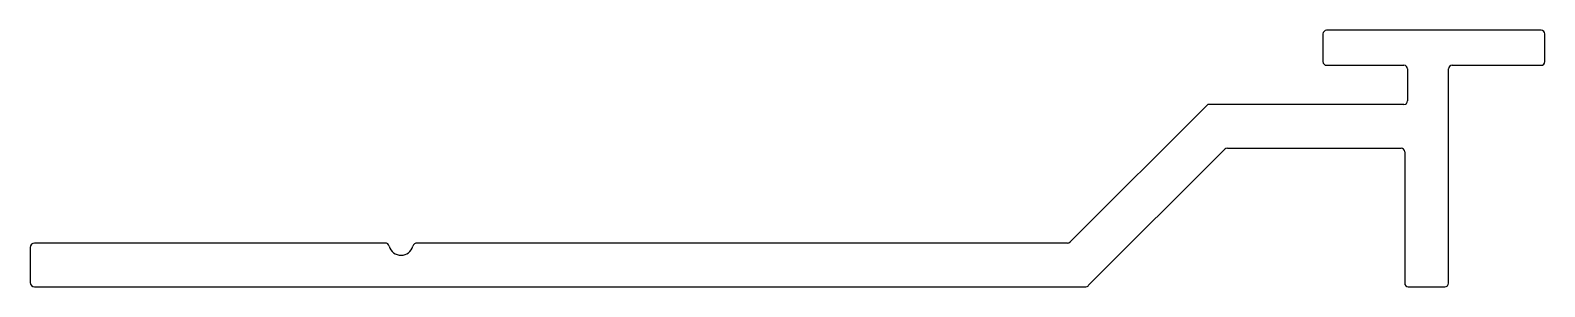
# Model space of a CAD drawing. Extents: x 1605 to 1709, y 1812 to 1830.
import ezdxf

# ---------------------------------------------------------------- set-up
doc = ezdxf.new("R2010")
doc.units = 0
doc.layers.get('0').update_dxf_attribs({"linetype": 'CONTINUOUS'})

msp = doc.modelspace()

# ---------------------------------------------------------------- linework, layer by layer
for p, q in [((1693.96, 1829.61), (1693.96, 1827.71)), ((1708.91, 1829.86), (1694.21, 1829.86)), ((1709.16, 1827.71), (1709.16, 1829.61)), ((1694.21, 1827.46), (1699.51, 1827.46)), ((1702.81, 1827.46), (1708.91, 1827.46)), ((1699.76, 1827.21), (1699.76, 1825.02)), ((1702.56, 1812.52), (1702.56, 1827.21)), ((1686.07, 1824.77), (1676.64, 1815.35)), ((1699.51, 1824.77), (1686.07, 1824.77)), ((1677.88, 1812.35), (1687.24, 1821.7)), ((1687.41, 1821.77), (1699.31, 1821.77)), ((1699.56, 1821.52), (1699.56, 1812.52)), ((1629.69, 1815.27), (1605.68, 1815.27)), ((1676.46, 1815.27), (1631.89, 1815.27)), ((1605.38, 1814.97), (1605.38, 1812.57)), ((1605.68, 1812.27), (1619.38, 1812.27)), ((1619.38, 1812.27), (1677.71, 1812.27)), ((1699.81, 1812.27), (1702.31, 1812.27))]:
    msp.add_line(p, q)
for centre, radius, start, end in [((1694.21, 1829.61), 0.25, 90, 180), ((1708.91, 1829.61), 0.25, 0, 90), ((1694.21, 1827.71), 0.25, 180, 270), ((1699.51, 1827.21), 0.25, 0, 90), ((1702.81, 1827.21), 0.25, 90, 180), ((1708.91, 1827.71), 0.25, 270, 0), ((1699.51, 1825.02), 0.25, 270, 0), ((1687.41, 1821.52), 0.25, 90, 135), ((1699.31, 1821.52), 0.25, 0, 90), ((1605.68, 1814.97), 0.3, 90, 180), ((1629.69, 1814.97), 0.3, 15.2776, 90), ((1630.79, 1815.27), 0.839, 195.2776, 344.7224), ((1631.89, 1814.97), 0.3, 90, 164.7224), ((1676.46, 1815.52), 0.25, 270, 315), ((1605.68, 1812.57), 0.3, 180, 270), ((1677.71, 1812.52), 0.25, 270, 315), ((1699.81, 1812.52), 0.25, 180, 270), ((1702.31, 1812.52), 0.25, 270, 0)]:
    msp.add_arc(centre, radius, start, end)

doc.saveas('drawing.dxf')
